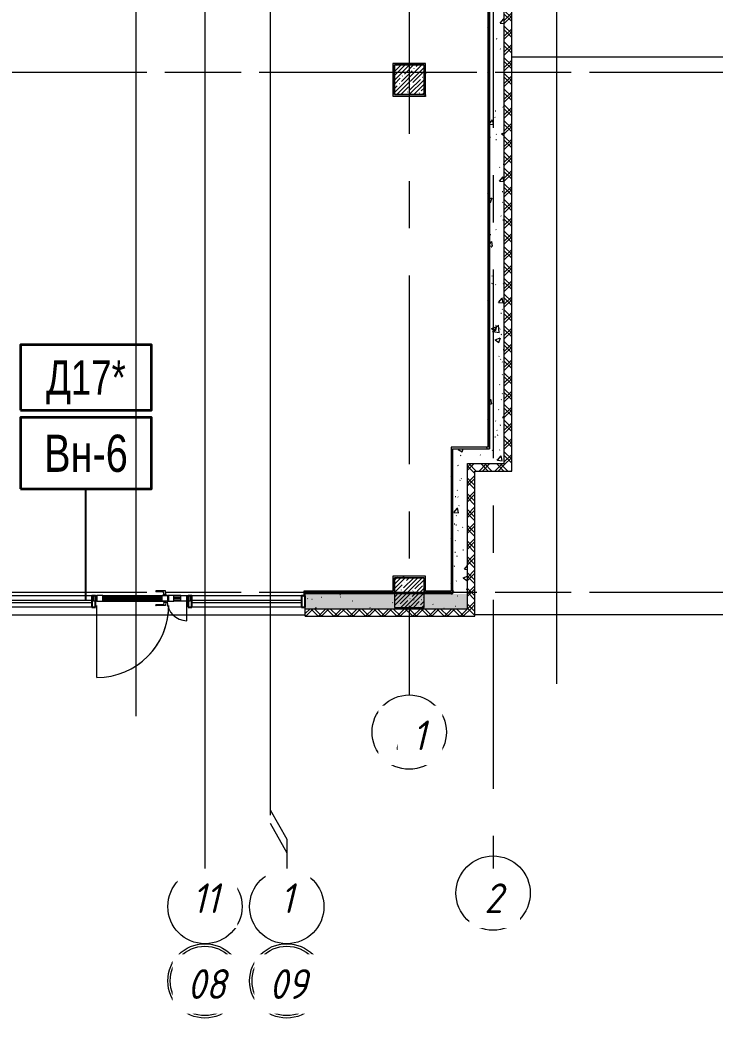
# Model space of a CAD drawing. Header units: metres. Extents: x 50 to 891, y -1294 to 247.
# Drawn here: x 587.3 to 634.1, y -1229.1 to -1162 of the extents above; entities that cross this region are included whole.
import ezdxf
from ezdxf.enums import TextEntityAlignment as Align

# ---------------------------------------------------------------- set-up
doc = ezdxf.new("R2010")
doc.units = ezdxf.units.M
doc.linetypes.add('Линия сетки', pattern=[22.225, 12.7, -3.175, 3.175, -3.175])
for name, color, linetype, lineweight in [('A-DETL-GENF', 1, 'Continuous', 9), ('A-DOOR', 1, 'Continuous', 9), ('A-GENM', 13, 'Continuous', 9), ('A-GLAZ-CURT', 1, 'Continuous', 9), ('A-GLAZ-CWMG', 1, 'Continuous', 9), ('S-GRID-IDEN', 9, 'Continuous', 9)]:
    doc.layers.add(name, color=color, linetype=linetype, lineweight=lineweight)
for name, color, linetype in [('ВИТРАЖИ', 1, 'Continuous'), ('ДВЕРИ', 5, 'Continuous'), ('МАРКИ', 3, 'Continuous'), ('ПЛАН', 8, 'Continuous')]:
    doc.layers.add(name, color=color, linetype=linetype)
doc.styles.add('ISOCPEUR_I', font='isocpeui.ttf', dxfattribs={"width": 0.9, "height": 350})
pattern_1 = [(45, (788.3719, -1465.799), (-0.5702463, 0.5702463), []), (45, (788.9421, -1465.799), (-0.5702463, 0.5702463), [1.008065, -0.201615, 0.016765, -0.18485])]
pattern_2 = [(50, (788.372, -1465.799), (3.643683, -0.31878), [0.381, -4.191]), (355, (788.372, -1465.799), (-0.70486, 3.821138), [0.3048, -3.3528]), (100.451, (788.6755, -1465.8256), (2.93885, 3.502334), [0.3238, -3.5618]), (46.184, (788.372, -1464.783), (5.42158, -0.840855), [0.5715, -6.2865]), (96.636, (788.8237, -1464.853), (4.74805, 4.94855), [0.4857, -5.3427]), (351.184, (788.372, -1464.783), (4.7481, 4.94851), [0.4572, -5.0292]), (21, (788.88, -1465.037), (3.03229, -2.045303), [0.381, -4.191]), (326, (788.88, -1465.037), (1.23604, 3.683765), [0.3048, -3.3528]), (71.451, (789.1326, -1465.2074), (4.26834, 1.638427), [0.3238, -3.5618]), (37.5, (788.3719, -1465.799), (0.0617735, 1.6911006), [0.03353, -3.27863, 0.03353, -3.37007, -3.3655]), (37.5, (788.3719, -1465.799), (0.0617735, 1.6911006), [-6.71576, 0.03353, -3.33197]), (7.5, (788.3719, -1465.799), (1.336394, 2.003611), [0.03353, -1.90703, 0.03353, -3.20243, -1.2827]), (7.5, (788.3719, -1465.799), (1.336394, 2.003611), [-5.17652, 0.03353, -1.24917]), (327.5, (787.239, -1465.799), (2.7118167, -0.1145767), [0.03353, -1.23647, 0.03353, -9.18667]), (327.5, (787.239, -1465.799), (2.7118167, -0.1145767), [-1.30353, -3.92887, 0.03353, -5.22427]), (317.5, (786.731, -1465.799), (2.962585, 0.508536), [0.03353, -1.61747, 0.03353, -2.59791, -3.7338]), (317.5, (786.731, -1465.799), (2.962585, 0.508536), [-4.28244, 0.03353, -3.70027])]
pattern_3 = [(45, (788.3719, -1465.799), (-0.5303301, 0.5303301), []), (135, (788.3719, -1465.799), (-0.5303301, -0.5303301), [])]
pattern_4 = [(0, (788.3719, -1465.799), (2.032, 0.508), [0.16764, -1.35636, 0.16764, -1.35636, -8.128]), (0, (788.3719, -1465.799), (2.032, 0.508), [-3.048, 0.16764, -2.88036, 0.16764, -1.35636, -3.556]), (0, (788.3719, -1465.799), (2.032, 0.508), [-7.62, 0.16764, -0.84836, 0.16764, -2.37236]), (120, (789.1339, -1465.545), (-1.4559409, 1.5057636), [0.16764, -1.35636, 0.16764, -9.48436]), (120, (789.1339, -1465.545), (-1.4559409, 1.5057636), [-1.69164, -1.35636, 0.16764, -2.88036, -5.08]), (120, (789.1339, -1465.545), (-1.4559409, 1.5057636), [-6.096, 0.16764, -1.35636, 0.16764, -3.38836]), (120, (789.1339, -1465.545), (-1.4559409, 1.5057636), [-7.78764, -0.84836, 0.16764, -2.37236]), (240, (789.3879, -1464.529), (-0.5760591, -2.0137636), [0.16764, -1.35636, 0.16764, -9.48436]), (240, (789.3879, -1464.529), (-0.5760591, -2.0137636), [-1.69164, -1.35636, 0.16764, -2.88036, -5.08]), (240, (789.3879, -1464.529), (-0.5760591, -2.0137636), [-6.096, 0.16764, -1.35636, 0.16764, -3.38836]), (240, (789.3879, -1464.529), (-0.5760591, -2.0137636), [-7.78764, -0.84836, 0.16764, -2.37236])]
pattern_5 = [(45, (625.0524, -1463.4442), (-0.5702463, 0.5702463), []), (45, (625.62266, -1463.4442), (-0.5702463, 0.5702463), [1.008065, -0.201615, 0.016765, -0.18485])]
pattern_6 = [(50, (625.0524, -1463.4442), (3.643683, -0.31878), [0.381, -4.191]), (355, (625.0524, -1463.444), (-0.70486, 3.82114), [0.3048, -3.3528]), (100.451, (625.356, -1463.4707), (2.93885, 3.502334), [0.3238, -3.5618]), (46.184, (625.0524, -1462.428), (5.42158, -0.840855), [0.5715, -6.2865]), (96.636, (625.504, -1462.498), (4.74805, 4.94855), [0.4857, -5.3427]), (351.184, (625.0524, -1462.428), (4.7481, 4.94851), [0.4572, -5.0292]), (21, (625.5604, -1462.6822), (3.03229, -2.045303), [0.381, -4.191]), (326, (625.5604, -1462.682), (1.23604, 3.683765), [0.3048, -3.3528]), (71.451, (625.813, -1462.8526), (4.26834, 1.638427), [0.3238, -3.5618]), (37.5, (625.0524, -1463.4442), (0.0617735, 1.6911006), [0.03353, -3.27863, 0.03353, -3.37007, -3.3655]), (37.5, (625.0524, -1463.4442), (0.0617735, 1.6911006), [-6.71576, 0.03353, -3.33197]), (7.5, (625.0524, -1463.4442), (1.336394, 2.003611), [0.03353, -1.90703, 0.03353, -3.20243, -1.2827]), (7.5, (625.0524, -1463.4442), (1.336394, 2.003611), [-5.17652, 0.03353, -1.24917]), (327.5, (623.9196, -1463.4442), (2.7118167, -0.1145767), [0.03353, -1.23647, 0.03353, -9.18667]), (327.5, (623.9196, -1463.4442), (2.7118167, -0.1145767), [-1.30353, -3.92887, 0.03353, -5.22427]), (317.5, (623.4116, -1463.4442), (2.962585, 0.508536), [0.03353, -1.61747, 0.03353, -2.59791, -3.7338]), (317.5, (623.4116, -1463.4442), (2.962585, 0.508536), [-4.28244, 0.03353, -3.70027])]
pattern_7 = [(45, (625.0524, -1463.4442), (-0.5303301, 0.5303301), []), (135, (625.0524, -1463.4442), (-0.5303301, -0.5303301), [])]
pattern_8 = [(0, (625.0524, -1463.44417), (2.032, 0.508), [0.16764, -1.35636, 0.16764, -1.35636, -8.128]), (0, (625.0524, -1463.44417), (2.032, 0.508), [-3.048, 0.16764, -2.88036, 0.16764, -1.35636, -3.556]), (0, (625.0524, -1463.44417), (2.032, 0.508), [-7.62, 0.16764, -0.84836, 0.16764, -2.37236]), (120, (625.8144, -1463.19017), (-1.4559409, 1.5057636), [0.16764, -1.35636, 0.16764, -9.48436]), (120, (625.8144, -1463.19017), (-1.4559409, 1.5057636), [-1.69164, -1.35636, 0.16764, -2.88036, -5.08]), (120, (625.8144, -1463.19017), (-1.4559409, 1.5057636), [-6.096, 0.16764, -1.35636, 0.16764, -3.38836]), (120, (625.8144, -1463.19017), (-1.4559409, 1.5057636), [-7.78764, -0.84836, 0.16764, -2.37236]), (240, (626.0684, -1462.17417), (-0.5760591, -2.0137636), [0.16764, -1.35636, 0.16764, -9.48436]), (240, (626.0684, -1462.17417), (-0.5760591, -2.0137636), [-1.69164, -1.35636, 0.16764, -2.88036, -5.08]), (240, (626.0684, -1462.17417), (-0.5760591, -2.0137636), [-6.096, 0.16764, -1.35636, 0.16764, -3.38836]), (240, (626.0684, -1462.17417), (-0.5760591, -2.0137636), [-7.78764, -0.84836, 0.16764, -2.37236])]

# ---------------------------------------------------------------- blocks, each defined once
blk = doc.blocks.new('Системная панель - С остеклением-7358275--1А')
at = {"layer": 'A-GLAZ-CURT', "lineweight": 18}
for p, q in [((738, 13), (-738, 13)), ((-738, 13), (-738, -12)), ((738, -12), (738, 13)), ((-738, -12), (738, -12))]:
    blk.add_line(p, q, dxfattribs=at)
blk = doc.blocks.new('Прямоугольный импост - 50 x 150 мм-7358237--1А')
at = {"layer": 'A-GLAZ-CWMG', "lineweight": 25}
for p, q in [((-50, 75), (0, 75)), ((-50, -75), (-50, 75)), ((0, 75), (0, -75)), ((0, -75), (-50, -75))]:
    blk.add_line(p, q, dxfattribs=at)
blk = doc.blocks.new('Прямоугольный импост - 50 x 150 мм-7358232--1А')
at = {"layer": 'A-GLAZ-CWMG', "lineweight": 25}
for p, q in [((-25, 75), (25, 75)), ((-25, -75), (-25, 75)), ((25, 75), (25, -75)), ((25, -75), (-25, -75))]:
    blk.add_line(p, q, dxfattribs=at)
blk = doc.blocks.new('Прямоугольный импост - 50 x 150 мм-1438536--1А')
at = {"layer": 'A-GLAZ-CWMG'}
for p, q in [((-350619, -45689), (-351604, -45689)), ((-350619, -45839), (-351604, -45839))]:
    blk.add_line(p, q, dxfattribs=at)
blk = doc.blocks.new('Прямоугольный импост - 50 x 150 мм-1446660--1А')
at = {"layer": 'A-GLAZ-CWMG'}
for p, q in [((-350129, -45689), (-350619, -45689)), ((-350129, -45839), (-350619, -45839))]:
    blk.add_line(p, q, dxfattribs=at)
blk = doc.blocks.new('Дверь полуторка - 1300 x 2440 П _для витража_-V14--1А')
at = {"layer": 'A-DETL-GENF'}
for p, q in [((-75, 82), (276, 82)), ((276, 61), (-75, 61)), ((276, 55), (-75, 55)), ((-75, 39), (276, 39)), ((-75, 35), (276, 35)), ((276, 19), (-75, 19)), ((276, 13), (-75, 13)), ((-75, 5), (281, 5)), ((276, 5), (276, 82)), ((276, 82), (357, 82)), ((357, 5), (276, 5)), ((429, 82), (347, 82)), ((347, 82), (347, 5)), ((347, 5), (429, 5)), ((357, 82), (357, 5)), ((524, 5), (424, 5)), ((429, 5), (429, 82)), ((524, 82), (429, 82)), ((429, 61), (524, 61)), ((429, 55), (524, 55)), ((524, 39), (429, 39)), ((524, 35), (429, 35)), ((429, 19), (524, 19)), ((429, 13), (524, 13)), ((524, 5), (524, 82)), ((524, 82), (605, 82)), ((605, 5), (524, 5)), ((605, 82), (605, 5))]:
    blk.add_line(p, q, dxfattribs=at)
at = {"layer": 'A-DOOR'}
for p, q in [((605, 5), (605, 82)), ((605, 82), (650, 82)), ((650, 5), (605, 5)), ((605, -258), (605, 5)), ((650, 82), (650, 5))]:
    blk.add_line(p, q, dxfattribs=at)
for centre, radius, start, end in [((605, 5), 263, 180, 270), ((-606, -55), 968, 303.3185, 0)]:
    blk.add_arc(centre, radius, start, end, dxfattribs=at)
at = {"layer": 'A-GENM'}
for p, q in [((187, 139), (187, 133)), ((320, 142), (191, 142)), ((322, 98), (320, 142)), ((292, 130), (190, 130)), ((297, 98), (292, 130)), ((293, 82), (293, 98)), ((293, 98), (325, 98)), ((325, 82), (293, 82)), ((325, 5), (293, 5)), ((293, 5), (293, -11)), ((325, 98), (325, 82)), ((325, -11), (325, 5)), ((187, -52), (187, -46)), ((292, -43), (190, -43)), ((320, -55), (191, -55)), ((297, -11), (292, -43)), ((293, -11), (325, -11)), ((322, -11), (320, -55))]:
    blk.add_line(p, q, dxfattribs=at)
for centre, radius, start, end in [((191, 139), 3.06, 86.3413, 180), ((190, 133), 2.92, 180, 270), ((190, -46), 2.92, 90, 180), ((191, -52), 3.06, 180, 273.6587)]:
    blk.add_arc(centre, radius, start, end, dxfattribs=at)
blk = doc.blocks.new('Ось сетки - Заголовок сетки - Окружность 5 мм-84278--1А')
at = {"layer": 'S-GRID-IDEN'}
blk.add_circle((0, 0), 5, dxfattribs=at)
blk = doc.blocks.new('Ось сетки - Заголовок сетки - Окружность 5 ДВОЙНОЙ мм-2920442--1А')
at = {"layer": 'S-GRID-IDEN'}
for radius in [5, 4.67]:
    blk.add_circle((0, 0), radius, dxfattribs=at)
blk = doc.blocks.new('Системная панель - С остеклением-7358233--1Б')
at = {"layer": 'A-GLAZ-CURT', "lineweight": 18}
for p, q in [((637.5, 12.5), (-637.5, 12.5)), ((-637.5, 12.5), (-637.5, -12.5)), ((637.5, -12.5), (637.5, 12.5)), ((-637.5, -12.5), (637.5, -12.5))]:
    blk.add_line(p, q, dxfattribs=at)
blk = doc.blocks.new('Системная панель - С остеклением-7358275--1Б')
at = {"layer": 'A-GLAZ-CURT', "lineweight": 18}
for p, q in [((738, 13), (-738, 13)), ((-738, 13), (-738, -12)), ((738, -12), (738, 13)), ((-738, -12), (738, -12))]:
    blk.add_line(p, q, dxfattribs=at)
blk = doc.blocks.new('Прямоугольный импост - 50 x 150 мм-7358204--1Б')
at = {"layer": 'A-GLAZ-CWMG'}
for p, q in [((-385354, -45684), (-386629, -45684)), ((-385354, -45834), (-386629, -45834))]:
    blk.add_line(p, q, dxfattribs=at)
blk = doc.blocks.new('Прямоугольный импост - 50 x 150 мм-7358237--1Б')
at = {"layer": 'A-GLAZ-CWMG', "lineweight": 25}
for p, q in [((-50, 75), (0, 75)), ((-50, -75), (-50, 75)), ((0, 75), (0, -75)), ((0, -75), (-50, -75))]:
    blk.add_line(p, q, dxfattribs=at)
blk = doc.blocks.new('Прямоугольный импост - 50 x 150 мм-7358232--1Б')
at = {"layer": 'A-GLAZ-CWMG', "lineweight": 25}
for p, q in [((-25, 75), (25, 75)), ((-25, -75), (-25, 75)), ((25, 75), (25, -75)), ((25, -75), (-25, -75))]:
    blk.add_line(p, q, dxfattribs=at)
blk = doc.blocks.new('Прямоугольный импост - 50 x 150 мм-1438536--1Б')
at = {"layer": 'A-GLAZ-CWMG'}
for p, q in [((-383019, -45684), (-384004, -45684)), ((-383019, -45834), (-384004, -45834))]:
    blk.add_line(p, q, dxfattribs=at)
blk = doc.blocks.new('Прямоугольный импост - 50 x 150 мм-1446660--1Б')
at = {"layer": 'A-GLAZ-CWMG'}
for p, q in [((-388929, -45689), (-389419, -45689)), ((-388929, -45839), (-389419, -45839))]:
    blk.add_line(p, q, dxfattribs=at)
blk = doc.blocks.new('Дверь полуторка - 1300 x 2440 П _для витража_-7385797--1Б')
at = {"layer": 'A-DETL-GENF'}
for p, q in [((-524, 82), (-606, 82)), ((-606, 82), (-606, 5)), ((-606, 5), (-524, 5)), ((-524, 5), (-524, 82)), ((-524, 82), (276, 82)), ((276, 61), (-524, 61)), ((276, 55), (-524, 55)), ((-524, 39), (276, 39)), ((-524, 35), (276, 35)), ((276, 19), (-524, 19)), ((276, 13), (-524, 13)), ((-524, 5), (281, 5)), ((276, 5), (276, 82)), ((276, 82), (357, 82)), ((357, 5), (276, 5)), ((429, 82), (347, 82)), ((347, 82), (347, 5)), ((347, 5), (429, 5)), ((357, 82), (357, 5)), ((524, 5), (424, 5)), ((429, 5), (429, 82)), ((524, 82), (429, 82)), ((429, 61), (524, 61)), ((429, 55), (524, 55)), ((524, 39), (429, 39)), ((524, 35), (429, 35)), ((429, 19), (524, 19)), ((429, 13), (524, 13)), ((524, 5), (524, 82)), ((524, 82), (605, 82)), ((605, 5), (524, 5)), ((605, 82), (605, 5))]:
    blk.add_line(p, q, dxfattribs=at)
at = {"layer": 'A-DOOR'}
for p, q in [((-651, 5), (-651, 82)), ((-651, 82), (-606, 82)), ((-606, 5), (-651, 5)), ((-606, 82), (-606, 5)), ((605, 5), (605, 82)), ((605, 82), (650, 82)), ((650, 5), (605, 5)), ((605, -258), (605, 5)), ((650, 82), (650, 5)), ((-606, -1023), (-606, -55))]:
    blk.add_line(p, q, dxfattribs=at)
for centre, radius, start, end in [((605, 5), 263, 180, 270), ((-606, -55), 968, 270, 0)]:
    blk.add_arc(centre, radius, start, end, dxfattribs=at)
at = {"layer": 'A-GENM'}
for p, q in [((187, 139), (187, 133)), ((320, 142), (191, 142)), ((322, 98), (320, 142)), ((292, 130), (190, 130)), ((297, 98), (292, 130)), ((293, 82), (293, 98)), ((293, 98), (325, 98)), ((325, 82), (293, 82)), ((325, 5), (293, 5)), ((293, 5), (293, -11)), ((325, 98), (325, 82)), ((325, -11), (325, 5)), ((187, -52), (187, -46)), ((292, -43), (190, -43)), ((320, -55), (191, -55)), ((297, -11), (292, -43)), ((293, -11), (325, -11)), ((322, -11), (320, -55))]:
    blk.add_line(p, q, dxfattribs=at)
for centre, radius, start, end in [((191, 139), 3.06, 86.3413, 180), ((190, 133), 2.92, 180, 270), ((190, -46), 2.92, 90, 180), ((191, -52), 3.06, 180, 273.6587)]:
    blk.add_arc(centre, radius, start, end, dxfattribs=at)
blk = doc.blocks.new('Ось сетки - Заголовок сетки - Окружность 5 мм-84278--1Б')
at = {"layer": 'S-GRID-IDEN'}
blk.add_circle((0, 0), 5, dxfattribs=at)

msp = doc.modelspace()

# ---------------------------------------------------------------- hatches: boundary and pattern name
at = {"layer": 'ПЛАН', "lineweight": 13}
h = msp.add_hatch(dxfattribs=at)
h.set_pattern_fill('FP_4', color=8, scale=0.005, style=0, pattern_type=2)
h.set_pattern_definition(pattern_4)
h.paths.add_polyline_path([(618.845, -1190.844), (618.945, -1190.844), (618.945, -1157.744), (618.845, -1157.744), (618.845, -1190.744)])
h = msp.add_hatch(dxfattribs=at)
h.set_pattern_fill('FP_4', color=8, scale=0.005, style=0, pattern_type=2)
h.set_pattern_definition(pattern_8)
h.paths.add_polyline_path([(618.845, -1190.844), (618.945, -1190.844), (618.945, -1157.744), (618.845, -1157.744), (618.845, -1190.744)])
h = msp.add_hatch(dxfattribs=at)
h.set_pattern_fill('FP_2', color=8, scale=0.005, style=0, pattern_type=2)
h.set_pattern_definition(pattern_2)
h.paths.add_polyline_path([(619.945, -1191.844), (619.945, -1157.744), (618.945, -1157.744), (618.945, -1191.844)])
h = msp.add_hatch(dxfattribs=at)
h.set_pattern_fill('FP_5', color=8, scale=0.005, style=0, pattern_type=2)
h.set_pattern_definition(pattern_6)
h.paths.add_polyline_path([(618.945, -1191.844), (619.945, -1191.844), (619.945, -1157.744), (618.945, -1157.744), (618.945, -1191.498)])
h = msp.add_hatch(dxfattribs=at)
h.set_pattern_fill('FP_5', color=8, scale=0.005, style=0, pattern_type=2)
h.set_pattern_definition(pattern_3)
h.paths.add_polyline_path([(620.445, -1192.344), (620.445, -1157.744), (619.945, -1157.744), (619.945, -1192.344)])
h = msp.add_hatch(dxfattribs=at)
h.set_pattern_fill('FP_3', color=8, scale=0.005, style=0, pattern_type=2)
h.set_pattern_definition(pattern_7)
h.paths.add_polyline_path([(620.445, -1192.344), (620.445, -1157.744), (619.945, -1157.744), (619.945, -1192.344), (620.267, -1192.344)])
h = msp.add_hatch(dxfattribs=at)
h.set_pattern_fill('FP_4', color=8, scale=0.005, style=0, pattern_type=2)
h.set_pattern_definition(pattern_4)
h.paths.add_polyline_path([(612.445, -1167.119), (612.545, -1167.119), (612.545, -1164.919), (612.445, -1164.919)])
h = msp.add_hatch(dxfattribs=at)
h.set_pattern_fill('FP_4', color=8, scale=0.005, style=0, pattern_type=2)
h.set_pattern_definition(pattern_8)
h.paths.add_polyline_path([(612.445, -1167.119), (612.545, -1167.119), (612.545, -1164.919), (612.445, -1164.919)])
h = msp.add_hatch(dxfattribs=at)
h.set_pattern_fill('FP_4', color=8, scale=0.005, style=0, pattern_type=2)
h.set_pattern_definition(pattern_4)
h.paths.add_polyline_path([(612.545, -1165.019), (614.545, -1165.019), (614.545, -1164.919), (612.545, -1164.919)])
h = msp.add_hatch(dxfattribs=at)
h.set_pattern_fill('FP_4', color=8, scale=0.005, style=0, pattern_type=2)
h.set_pattern_definition(pattern_8)
h.paths.add_polyline_path([(612.545, -1165.019), (614.545, -1165.019), (614.545, -1164.919), (612.545, -1164.919)])
h = msp.add_hatch(dxfattribs=at)
h.set_pattern_fill('FP_1', color=8, scale=0.005, style=0, pattern_type=2)
h.set_pattern_definition(pattern_1)
h.paths.add_polyline_path([(612.545, -1167.019), (614.545, -1167.019), (614.545, -1165.019), (612.545, -1165.019)])
h = msp.add_hatch(dxfattribs=at)
h.set_pattern_fill('FP_1', color=8, scale=0.005, style=0, pattern_type=2)
h.set_pattern_definition(pattern_5)
h.paths.add_polyline_path([(612.545, -1167.019), (614.545, -1167.019), (614.545, -1165.019), (612.545, -1165.019)])
h = msp.add_hatch(dxfattribs=at)
h.set_pattern_fill('FP_4', color=8, scale=0.005, style=0, pattern_type=2)
h.set_pattern_definition(pattern_4)
h.paths.add_polyline_path([(614.545, -1167.019), (614.645, -1167.019), (614.645, -1164.919), (614.545, -1164.919), (614.545, -1165.019)])
h = msp.add_hatch(dxfattribs=at)
h.set_pattern_fill('FP_4', color=8, scale=0.005, style=0, pattern_type=2)
h.set_pattern_definition(pattern_8)
h.paths.add_polyline_path([(614.545, -1167.019), (614.645, -1167.019), (614.645, -1164.919), (614.545, -1164.919), (614.545, -1165.019)])
h = msp.add_hatch(dxfattribs=at)
h.set_pattern_fill('FP_4', color=8, scale=0.005, style=0, pattern_type=2)
h.set_pattern_definition(pattern_4)
h.paths.add_polyline_path([(614.645, -1167.119), (614.645, -1167.019), (612.545, -1167.019), (612.545, -1167.119)])
h = msp.add_hatch(dxfattribs=at)
h.set_pattern_fill('FP_4', color=8, scale=0.005, style=0, pattern_type=2)
h.set_pattern_definition(pattern_8)
h.paths.add_polyline_path([(614.645, -1167.119), (614.645, -1167.019), (612.545, -1167.019), (612.545, -1167.119), (614.047, -1167.119)])
h = msp.add_hatch(dxfattribs=at)
h.set_pattern_fill('FP_4', color=8, scale=0.005, style=0, pattern_type=2)
h.set_pattern_definition(pattern_4)
h.paths.add_polyline_path([(618.845, -1190.844), (618.845, -1190.744), (616.369, -1190.744), (616.369, -1190.844), (617.019, -1190.844)])
h = msp.add_hatch(dxfattribs=at)
h.set_pattern_fill('FP_4', color=8, scale=0.005, style=0, pattern_type=2)
h.set_pattern_definition(pattern_4)
h.paths.add_polyline_path([(616.369, -1200.612), (616.469, -1200.612), (616.469, -1190.844), (616.369, -1190.844), (616.369, -1200.519)])
h = msp.add_hatch(dxfattribs=at)
h.set_pattern_fill('FP_4', color=8, scale=0.005, style=0, pattern_type=2)
h.set_pattern_definition(pattern_8)
h.paths.add_polyline_path([(616.369, -1200.612), (616.469, -1200.612), (616.469, -1190.844), (616.369, -1190.844), (616.369, -1200.519)])
h = msp.add_hatch(dxfattribs=at)
h.set_pattern_fill('FP_2', color=8, scale=0.005, style=0, pattern_type=2)
h.set_pattern_definition(pattern_2)
h.paths.add_polyline_path([(616.469, -1191.844), (618.945, -1191.844), (618.945, -1190.844), (616.469, -1190.844), (616.469, -1191.001)])
h = msp.add_hatch(dxfattribs=at)
h.set_pattern_fill('FP_5', color=8, scale=0.005, style=0, pattern_type=2)
h.set_pattern_definition(pattern_6)
h.paths.add_polyline_path([(616.469, -1191.844), (618.945, -1191.844), (618.945, -1190.844), (616.469, -1190.844), (616.469, -1191.498)])
h = msp.add_hatch(dxfattribs=at)
h.set_pattern_fill('FP_2', color=8, scale=0.005, style=0, pattern_type=2)
h.set_pattern_definition(pattern_2)
h.paths.add_polyline_path([(616.469, -1200.612), (617.469, -1200.612), (617.469, -1191.844), (616.469, -1191.844), (616.469, -1192.344)])
h = msp.add_hatch(dxfattribs=at)
h.set_pattern_fill('FP_5', color=8, scale=0.005, style=0, pattern_type=2)
h.set_pattern_definition(pattern_6)
h.paths.add_polyline_path([(616.469, -1200.612), (617.469, -1200.612), (617.469, -1191.844), (616.469, -1191.844), (616.469, -1196.15)])
h = msp.add_hatch(dxfattribs=at)
h.set_pattern_fill('FP_5', color=8, scale=0.005, style=0, pattern_type=2)
h.set_pattern_definition(pattern_3)
h.paths.add_polyline_path([(619.945, -1192.344), (619.945, -1191.844), (617.469, -1191.844), (617.469, -1192.344), (618.945, -1192.344)])
h = msp.add_hatch(dxfattribs=at)
h.set_pattern_fill('FP_3', color=8, scale=0.005, style=0, pattern_type=2)
h.set_pattern_definition(pattern_7)
h.paths.add_polyline_path([(619.945, -1192.344), (619.945, -1191.844), (617.469, -1191.844), (617.469, -1192.344), (618.945, -1192.344)])
h = msp.add_hatch(dxfattribs=at)
h.set_pattern_fill('FP_5', color=8, scale=0.005, style=0, pattern_type=2)
h.set_pattern_definition(pattern_3)
h.paths.add_polyline_path([(617.969, -1201.612), (617.969, -1192.344), (617.469, -1192.344), (617.469, -1201.612)])
h = msp.add_hatch(dxfattribs=at)
h.set_pattern_fill('FP_3', color=8, scale=0.005, style=0, pattern_type=2)
h.set_pattern_definition(pattern_7)
h.paths.add_polyline_path([(617.969, -1201.612), (617.969, -1192.344), (617.469, -1192.344), (617.469, -1201.612)])
h = msp.add_hatch(dxfattribs=at)
h.set_pattern_fill('FP_4', color=8, scale=0.005, style=0, pattern_type=2)
h.set_pattern_definition(pattern_8)
h.paths.add_polyline_path([(612.445, -1200.519), (612.545, -1200.519), (612.545, -1199.419), (612.445, -1199.419), (612.445, -1200.419)])
h = msp.add_hatch(dxfattribs=at)
h.set_pattern_fill('FP_4', color=8, scale=0.005, style=0, pattern_type=2)
h.set_pattern_definition(pattern_4)
h.paths.add_polyline_path([(614.545, -1199.519), (614.645, -1199.519), (614.645, -1199.419), (612.545, -1199.419), (612.545, -1199.519)])
h = msp.add_hatch(dxfattribs=at)
h.set_pattern_fill('FP_4', color=8, scale=0.005, style=0, pattern_type=2)
h.set_pattern_definition(pattern_8)
h.paths.add_polyline_path([(614.545, -1199.519), (614.645, -1199.519), (614.645, -1199.419), (612.545, -1199.419), (612.545, -1199.519), (614.047, -1199.519)])
h = msp.add_hatch(dxfattribs=at)
h.set_pattern_fill('FP_1', color=8, scale=0.005, style=0, pattern_type=2)
h.set_pattern_definition(pattern_1)
h.paths.add_polyline_path([(612.545, -1201.519), (614.545, -1201.519), (614.545, -1199.519), (612.545, -1199.519), (612.545, -1201.27)])
h = msp.add_hatch(dxfattribs=at)
h.set_pattern_fill('FP_1', color=8, scale=0.005, style=0, pattern_type=2)
h.set_pattern_definition(pattern_5)
h.paths.add_polyline_path([(612.545, -1201.519), (614.545, -1201.519), (614.545, -1199.519), (612.545, -1199.519)])
h = msp.add_hatch(dxfattribs=at)
h.set_pattern_fill('FP_4', color=8, scale=0.005, style=0, pattern_type=2)
h.set_pattern_definition(pattern_8)
h.paths.add_polyline_path([(614.545, -1200.419), (614.645, -1200.419), (614.645, -1199.519), (614.545, -1199.519)])
h = msp.add_hatch(dxfattribs=at)
h.set_pattern_fill('FP_5', color=8, scale=0.005, style=0, pattern_type=2)
h.set_pattern_definition(pattern_6)
h.paths.add_polyline_path([(617.469, -1201.612), (617.469, -1200.612), (606.545, -1200.612), (606.545, -1201.612), (614.047, -1201.612)])
h.paths.add_polyline_path([(585.545, -1201.612), (585.545, -1200.612), (576.545, -1200.612), (576.545, -1201.519), (574.545, -1201.519), (574.545, -1201.612), (585.276, -1201.612)])
h.paths.add_polyline_path([(553.545, -1201.612), (553.545, -1200.612), (550.545, -1200.612), (550.545, -1201.519), (548.545, -1201.519), (548.545, -1201.612), (551.839, -1201.612)])
h.paths.add_polyline_path([(527.545, -1201.612), (527.545, -1200.612), (524.545, -1200.612), (524.545, -1201.519), (522.545, -1201.519), (522.545, -1201.612), (526.956, -1201.612)])
h.paths.add_polyline_path([(514.545, -1201.612), (515.545, -1201.612), (515.545, -1200.612), (514.545, -1200.612)])
h.paths.add_polyline_path([(501.545, -1201.612), (501.545, -1200.612), (498.545, -1200.612), (498.545, -1201.519), (496.545, -1201.519), (496.545, -1201.612)])
h.paths.add_polyline_path([(475.545, -1201.612), (475.545, -1200.612), (472.545, -1200.612), (472.545, -1201.519), (471.545, -1201.519), (471.545, -1201.612)])
h = msp.add_hatch(dxfattribs=at)
h.set_pattern_fill('FP_4', color=8, scale=0.005, style=0, pattern_type=2)
h.set_pattern_definition(pattern_4)
h.paths.add_polyline_path([(606.545, -1200.519), (612.445, -1200.519), (612.445, -1200.419), (606.545, -1200.419)])
h = msp.add_hatch(dxfattribs=at)
h.set_pattern_fill('FP_4', color=8, scale=0.005, style=0, pattern_type=2)
h.set_pattern_definition(pattern_8)
h.paths.add_polyline_path([(606.545, -1200.519), (612.445, -1200.519), (612.445, -1200.419), (606.545, -1200.419)])
h = msp.add_hatch(dxfattribs=at)
h.set_pattern_fill('FP_2', color=8, scale=0.005, style=0, pattern_type=2)
h.set_pattern_definition(pattern_2)
h.paths.add_polyline_path([(617.019, -1201.612), (617.469, -1201.612), (617.469, -1200.612), (606.545, -1200.612), (606.545, -1201.612)])
h = msp.add_hatch(dxfattribs=at)
h.set_pattern_fill('FP_3', color=8, scale=0.005, style=0, pattern_type=2)
h.set_pattern_definition(pattern_7)
h.paths.add_polyline_path([(617.969, -1202.112), (617.969, -1201.612), (606.545, -1201.612), (606.545, -1202.112), (614.047, -1202.112)])
h.paths.add_polyline_path([(582.943, -1202.112), (585.545, -1202.112), (585.545, -1201.612), (574.545, -1201.612), (574.545, -1202.112), (576.722, -1202.112)])
h.paths.add_polyline_path([(553.545, -1202.112), (553.545, -1201.612), (548.545, -1201.612), (548.545, -1202.112), (551.839, -1202.112)])
h.paths.add_polyline_path([(526.956, -1202.112), (527.545, -1202.112), (527.545, -1201.612), (522.545, -1201.612), (522.545, -1202.112)])
h.paths.add_polyline_path([(514.545, -1202.112), (515.545, -1202.112), (515.545, -1201.612), (514.545, -1201.612)])
h.paths.add_polyline_path([(496.545, -1202.112), (501.545, -1202.112), (501.545, -1201.612), (496.545, -1201.612)])
h.paths.add_polyline_path([(475.545, -1202.112), (475.545, -1201.612), (470.545, -1201.612), (470.545, -1202.112), (471.545, -1202.112)])
h = msp.add_hatch(dxfattribs=at)
h.set_pattern_fill('FP_5', color=8, scale=0.005, style=0, pattern_type=2)
h.set_pattern_definition(pattern_3)
h.paths.add_polyline_path([(617.019, -1202.112), (617.969, -1202.112), (617.969, -1201.612), (606.545, -1201.612), (606.545, -1202.112)])

# ---------------------------------------------------------------- linework, layer by layer
at = {"layer": 'ДВЕРИ', "color": 1, "lineweight": 35}
msp.add_lwpolyline([(587.386, -1188.247), (596.186, -1188.247), (596.186, -1183.847), (587.386, -1183.847)], close=True, dxfattribs=at)
at = {"layer": 'МАРКИ', "color": 1, "lineweight": 25}
msp.add_line((591.786, -1201.046), (591.786, -1193.546), dxfattribs=at)
at = {"layer": 'МАРКИ', "color": 1, "lineweight": 35}
msp.add_lwpolyline([(587.386, -1193.547), (596.186, -1193.547), (596.186, -1188.747), (587.386, -1188.747)], close=True, dxfattribs=at)
at = {"layer": 'ПЛАН', "color": 8, "linetype": 'Линия сетки', "lineweight": 13}
for p, q in [((599.795, -1063.104), (599.795, -1219.144)), ((604.195, -1063.104), (604.195, -1216.038)), ((599.795, -1064.51), (599.795, -1218.238)), ((604.195, -1064.51), (604.195, -1215.132)), ((599.795, -1067.662), (599.795, -1219.144)), ((599.795, -1067.662), (599.795, -1218.238)), ((604.195, -1067.662), (604.195, -1216.038)), ((604.195, -1067.662), (604.195, -1215.132)), ((619.195, -1067.662), (619.195, -1219.144)), ((619.195, -1067.662), (619.195, -1218.238)), ((613.545, -1156.956), (613.545, -1207.408)), ((613.545, -1156.956), (613.545, -1207.408)), ((638.376, -1165.519), (428.248, -1165.519)), ((795.903, -1165.519), (592.36, -1165.519)), ((638.376, -1200.519), (428.248, -1200.519)), ((795.903, -1200.519), (592.36, -1200.519))]:
    msp.add_line(p, q, dxfattribs=at)
at = {"layer": 'ПЛАН', "color": 8, "lineweight": 13}
for p, q in [((623.469, -1141.895), (623.469, -1206.665)), ((595.171, -1208.825), (595.171, -1144.828)), ((618.845, -1157.744), (618.845, -1190.744)), ((618.845, -1157.744), (618.845, -1190.744)), ((618.945, -1157.744), (618.945, -1190.844)), ((618.945, -1190.844), (618.945, -1157.744)), ((618.945, -1157.744), (618.945, -1190.844)), ((618.945, -1190.844), (618.945, -1157.744)), ((619.945, -1191.844), (619.945, -1157.744)), ((619.945, -1191.844), (619.945, -1157.744)), ((620.445, -1192.344), (620.445, -1157.744)), ((620.445, -1192.344), (620.445, -1157.744)), ((612.445, -1164.919), (612.445, -1167.119)), ((614.645, -1164.919), (612.445, -1164.919)), ((612.445, -1164.919), (612.445, -1167.119)), ((614.645, -1164.919), (612.445, -1164.919)), ((614.545, -1165.019), (612.545, -1165.019)), ((612.545, -1165.019), (612.545, -1167.019)), ((612.545, -1167.019), (612.545, -1165.019)), ((612.545, -1165.019), (614.545, -1165.019)), ((614.545, -1165.019), (612.545, -1165.019)), ((612.545, -1165.019), (612.545, -1167.019)), ((612.545, -1167.019), (612.545, -1165.019)), ((612.545, -1165.019), (614.545, -1165.019)), ((614.545, -1167.019), (614.545, -1165.019)), ((614.545, -1165.019), (614.545, -1167.019)), ((614.545, -1167.019), (614.545, -1165.019)), ((614.545, -1165.019), (614.545, -1167.019)), ((614.645, -1167.119), (614.645, -1164.919)), ((614.645, -1167.119), (614.645, -1164.919)), ((635.57, -1164.494), (620.445, -1164.494)), ((623.469, -1164.494), (620.445, -1164.494)), ((612.545, -1167.019), (614.545, -1167.019)), ((614.545, -1167.019), (612.545, -1167.019)), ((612.545, -1167.019), (614.545, -1167.019)), ((614.545, -1167.019), (612.545, -1167.019)), ((612.445, -1167.119), (614.645, -1167.119)), ((612.445, -1167.119), (614.645, -1167.119)), ((618.845, -1190.744), (616.369, -1190.744)), ((616.369, -1190.744), (616.369, -1200.419)), ((618.845, -1190.744), (616.369, -1190.744)), ((616.369, -1190.744), (616.369, -1200.419)), ((616.469, -1190.844), (616.469, -1200.612)), ((616.469, -1190.844), (618.945, -1190.844)), ((616.469, -1190.844), (616.469, -1200.612)), ((616.469, -1190.844), (618.945, -1190.844)), ((617.469, -1191.844), (619.945, -1191.844)), ((617.469, -1192.344), (617.469, -1191.844)), ((617.469, -1191.844), (619.945, -1191.844)), ((617.469, -1192.344), (617.469, -1191.844)), ((617.469, -1201.612), (617.469, -1192.344)), ((617.469, -1201.612), (617.469, -1192.344)), ((617.969, -1192.344), (620.445, -1192.344)), ((617.969, -1202.112), (617.969, -1192.344)), ((617.969, -1192.344), (620.445, -1192.344)), ((617.969, -1202.112), (617.969, -1192.344)), ((614.645, -1199.419), (612.445, -1199.419)), ((612.445, -1199.419), (612.445, -1200.419)), ((614.645, -1199.419), (612.445, -1199.419)), ((612.445, -1199.419), (612.445, -1200.419)), ((614.545, -1199.519), (612.545, -1199.519)), ((612.545, -1199.519), (612.545, -1201.519)), ((612.545, -1199.519), (614.545, -1199.519)), ((612.545, -1200.519), (612.545, -1199.519)), ((614.545, -1199.519), (612.545, -1199.519)), ((612.545, -1199.519), (612.545, -1201.519)), ((612.545, -1199.519), (614.545, -1199.519)), ((612.545, -1200.519), (612.545, -1199.519)), ((614.545, -1201.519), (614.545, -1199.519)), ((614.545, -1199.519), (614.545, -1200.519)), ((614.545, -1201.519), (614.545, -1199.519)), ((614.545, -1199.519), (614.545, -1200.519)), ((614.645, -1200.419), (614.645, -1199.419)), ((614.645, -1200.419), (614.645, -1199.419)), ((612.445, -1200.419), (606.445, -1200.419)), ((606.445, -1200.419), (606.445, -1200.769)), ((612.445, -1200.419), (606.445, -1200.419)), ((606.445, -1200.419), (606.445, -1200.769)), ((606.545, -1200.519), (612.545, -1200.519)), ((606.545, -1202.112), (606.545, -1200.519)), ((606.545, -1200.519), (612.545, -1200.519)), ((606.545, -1202.112), (606.545, -1200.519)), ((616.369, -1200.612), (606.545, -1200.612)), ((616.369, -1200.612), (606.545, -1200.612)), ((614.545, -1200.519), (616.369, -1200.519)), ((614.545, -1200.519), (616.369, -1200.519)), ((616.369, -1200.419), (614.645, -1200.419)), ((616.369, -1200.419), (614.645, -1200.419)), ((616.369, -1200.519), (616.369, -1200.612)), ((616.369, -1200.519), (616.369, -1200.612)), ((616.369, -1200.612), (616.469, -1200.612)), ((616.369, -1200.612), (616.469, -1200.612)), ((606.445, -1200.769), (606.545, -1200.769)), ((606.445, -1200.769), (606.545, -1200.769)), ((606.545, -1201.612), (617.469, -1201.612)), ((606.545, -1201.612), (617.469, -1201.612)), ((612.545, -1201.519), (614.545, -1201.519)), ((612.545, -1201.519), (614.545, -1201.519)), ((585.956, -1202.019), (606.545, -1202.019)), ((595.171, -1202.019), (606.545, -1202.019)), ((606.545, -1202.112), (617.969, -1202.112)), ((606.545, -1202.112), (617.969, -1202.112)), ((638.045, -1202.019), (617.969, -1202.019)), ((623.469, -1202.019), (617.969, -1202.019)), ((604.195, -1215.132), (605.304, -1217.117)), ((604.195, -1215.132), (605.304, -1217.117)), ((604.195, -1216.038), (605.304, -1218.023)), ((604.195, -1216.038), (605.304, -1218.023)), ((605.304, -1217.117), (605.304, -1218.238)), ((605.304, -1217.117), (605.304, -1218.238)), ((605.304, -1218.023), (605.304, -1219.144)), ((605.304, -1218.023), (605.304, -1219.144))]:
    msp.add_line(p, q, dxfattribs=at)

# ---------------------------------------------------------------- block references
at = {"layer": 'ВИТРАЖИ', "color": 1, "lineweight": 70, "xscale": 0.005, "yscale": 0.005, "zscale": 0.005}
for name, p in [('Прямоугольный импост - 50 x 150 мм-7358204--1Б', (2518.941, -972.322)), ('Прямоугольный импост - 50 x 150 мм-1438536--1А', (2356.941, -972.297)), ('Прямоугольный импост - 50 x 150 мм-1438536--1Б', (2518.941, -972.322)), ('Прямоугольный импост - 50 x 150 мм-1446660--1А', (2356.941, -972.297)), ('Прямоугольный импост - 50 x 150 мм-1446660--1Б', (2550.941, -972.297))]:
    msp.add_blockref(name, p, dxfattribs=at)
at = {"layer": 'ВИТРАЖИ', "color": 1, "lineweight": 70, "xscale": 0.005, "yscale": 0.005, "zscale": 0.005, "rotation": 1.154963581e-05}
for name, p in [('Системная панель - С остеклением-7358233--1Б', (588.983, -1201.119)), ('Системная панель - С остеклением-7358275--1А', (602.608, -1201.119)), ('Системная панель - С остеклением-7358275--1Б', (602.608, -1201.119))]:
    msp.add_blockref(name, p, dxfattribs=at)
at = {"layer": 'ВИТРАЖИ', "color": 1, "lineweight": 70, "extrusion": (0, 0, -1), "xscale": 0.005, "yscale": 0.005, "zscale": 0.005, "rotation": 179.9999884503642}
for name, p in [('Прямоугольный импост - 50 x 150 мм-7358232--1Б', (-592.295, -1201.119)), ('Прямоугольный импост - 50 x 150 мм-7358232--1А', (-598.795, -1201.119)), ('Прямоугольный импост - 50 x 150 мм-7358232--1Б', (-598.795, -1201.119)), ('Прямоугольный импост - 50 x 150 мм-7358237--1А', (-606.545, -1201.119)), ('Прямоугольный импост - 50 x 150 мм-7358237--1Б', (-606.545, -1201.119))]:
    msp.add_blockref(name, p, dxfattribs=at)
at = {"layer": 'ПЛАН', "color": 8, "lineweight": 13}
for name, p, xscale, yscale, zscale, rotation in [('Дверь полуторка - 1300 x 2440 П _для витража_-7385797--1Б', (595.545, -1201.119), 0.005, 0.005, 0.005, 1.154963581e-05), ('Дверь полуторка - 1300 x 2440 П _для витража_-V14--1А', (595.545, -1201.119), 0.005, 0.005, 0.005, 1.154963581e-05), ('Ось сетки - Заголовок сетки - Окружность 5 мм-84278--1А', (613.545, -1209.908), 0.4999999999999999, 0.4999999999999999, 0.4999999999999999, 180.0000115811491), ('Ось сетки - Заголовок сетки - Окружность 5 мм-84278--1Б', (619.195, -1220.738), 0.4999999999999999, 0.4999999999999999, 0.4999999999999999, 180.0000115811491), ('Ось сетки - Заголовок сетки - Окружность 5 мм-84278--1А', (599.795, -1221.644), 0.4999999999999999, 0.4999999999999999, 0.4999999999999999, 180.0000115811491), ('Ось сетки - Заголовок сетки - Окружность 5 мм-84278--1А', (605.304, -1221.644), 0.4999999999999999, 0.4999999999999999, 0.4999999999999999, 180.0000115811491), ('Ось сетки - Заголовок сетки - Окружность 5 ДВОЙНОЙ мм-2920442--1А', (599.795, -1226.644), 0.4999999999999999, 0.4999999999999999, 0.4999999999999999, 180.0000115811491), ('Ось сетки - Заголовок сетки - Окружность 5 ДВОЙНОЙ мм-2920442--1А', (605.304, -1226.644), 0.4999999999999999, 0.4999999999999999, 0.4999999999999999, 180.0000115811491)]:
    msp.add_blockref(name, p, dxfattribs=dict(at, xscale=xscale, yscale=yscale, zscale=zscale, rotation=rotation))

# ---------------------------------------------------------------- texts
at = {"layer": 'ДВЕРИ', "color": 1, "lineweight": 25, "width": 0.8}
msp.add_text('Д17*', height=2.3, dxfattribs=at).set_placement((591.786, -1186.047), align=Align.MIDDLE_CENTER)
at = {"layer": 'МАРКИ', "color": 1, "lineweight": 25, "width": 0.8}
msp.add_text('Вн-6', height=2.5, dxfattribs=at).set_placement((591.786, -1191.147), align=Align.MIDDLE_CENTER)

# ---------------------------------------------------------------- next in the draw order: texts
at = {"layer": 'ПЛАН', "color": 8, "lineweight": 13, "char_height": 2, "attachment_point": 1, "style": 'ISOCPEUR_I', "bg_fill": 2}
for s, insert, width in [('\\fISOCPEUR|b0|i1|c204|p34|;\\W.9;1', (613.769, -1209.121), 1.01013), ('11', (598.948, -1220.084), 2.02025), ('\\fISOCPEUR|b0|i1|c204|p34|;\\W.9;1', (604.873, -1220.084), 1.01013), ('\\fISOCPEUR|b0|i1|c204|p34|;\\W.9;2', (618.6, -1220.084), 1.40696), ('08', (598.619, -1225.857), 2.81392), ('09', (604.128, -1225.857), 2.81392)]:
    msp.add_mtext(s, dxfattribs=dict(at, insert=insert, width=width))

# ---------------------------------------------------------------- next in the draw order: block references
at = {"layer": 'ПЛАН', "color": 8, "lineweight": 13, "xscale": 0.4999999999999999, "yscale": 0.4999999999999999, "zscale": 0.4999999999999999, "rotation": 180.0000115811491}
msp.add_blockref('Ось сетки - Заголовок сетки - Окружность 5 мм-84278--1Б', (613.545, -1209.908), dxfattribs=at)

# ---------------------------------------------------------------- next in the draw order: texts
at = {"layer": 'ПЛАН', "color": 8, "lineweight": 13, "insert": (612.459, -1209.121), "char_height": 2, "width": 1.58734, "attachment_point": 1, "style": 'ISOCPEUR_I', "bg_fill": 2}
msp.add_mtext('\\fISOCPEUR|b0|i1|c204|p34|;\\W.9;Р', dxfattribs=at)

# ---------------------------------------------------------------- next in the draw order: texts
at = {"layer": 'ПЛАН', "color": 8, "lineweight": 13, "insert": (613.769, -1209.121), "char_height": 2, "width": 1.01013, "attachment_point": 1, "style": 'ISOCPEUR_I', "bg_fill": 2}
msp.add_mtext('\\fISOCPEUR|b0|i1|c204|p34|;\\W.9;1', dxfattribs=at)

doc.saveas('drawing.dxf')
